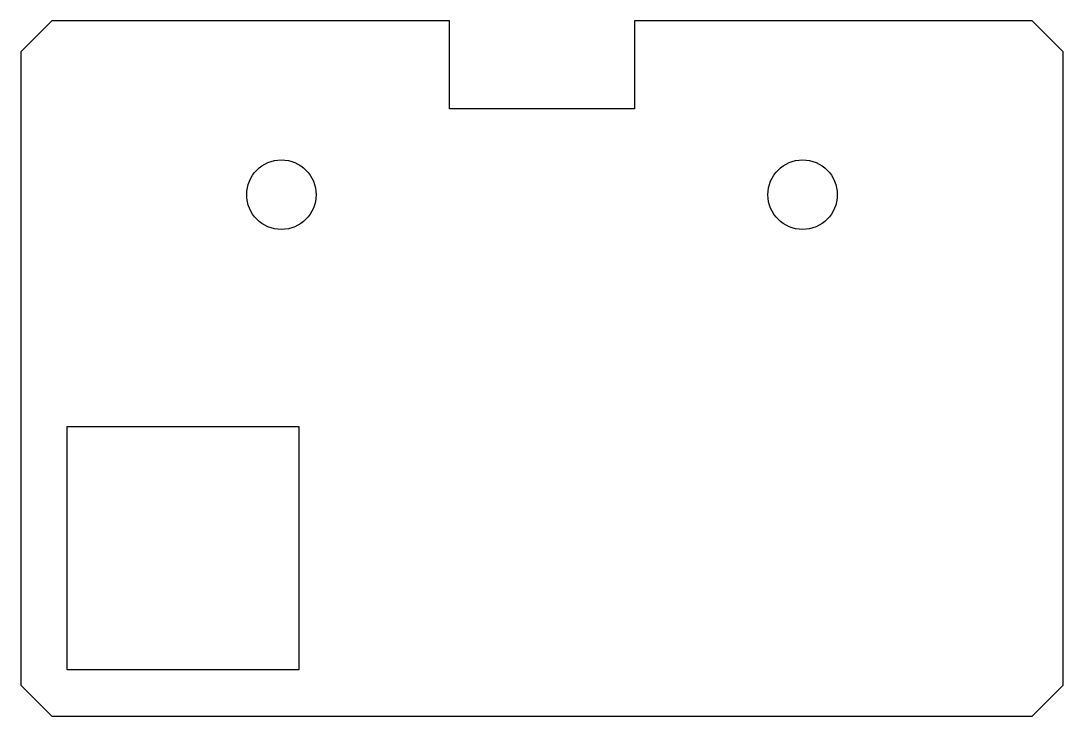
# Model space of a CAD drawing. Header units: millimetres. Extents: x -225 to 225, y -150 to 150.
import ezdxf

# ---------------------------------------------------------------- set-up
doc = ezdxf.new("R2010")
doc.units = ezdxf.units.MM
doc.layers.get('0').update_dxf_attribs({"linetype": 'CONTINUOUS'})

msp = doc.modelspace()

# ---------------------------------------------------------------- linework, layer by layer
for points in [[(-225, 136.6), (-225, -136.6), (-211.6, -150), (211.6, -150), (225, -136.6), (225, 136.6), (211.6, 150), (40, 150), (40, 112), (-40, 112), (-40, 150), (-211.6, 150)], [(-205, -130), (-205, -25), (-105, -25), (-105, -130)]]:
    msp.add_lwpolyline(points, close=True)
for centre in [(-112.5, 75), (112.5, 75)]:
    msp.add_circle(centre, 15)

doc.saveas('drawing.dxf')
